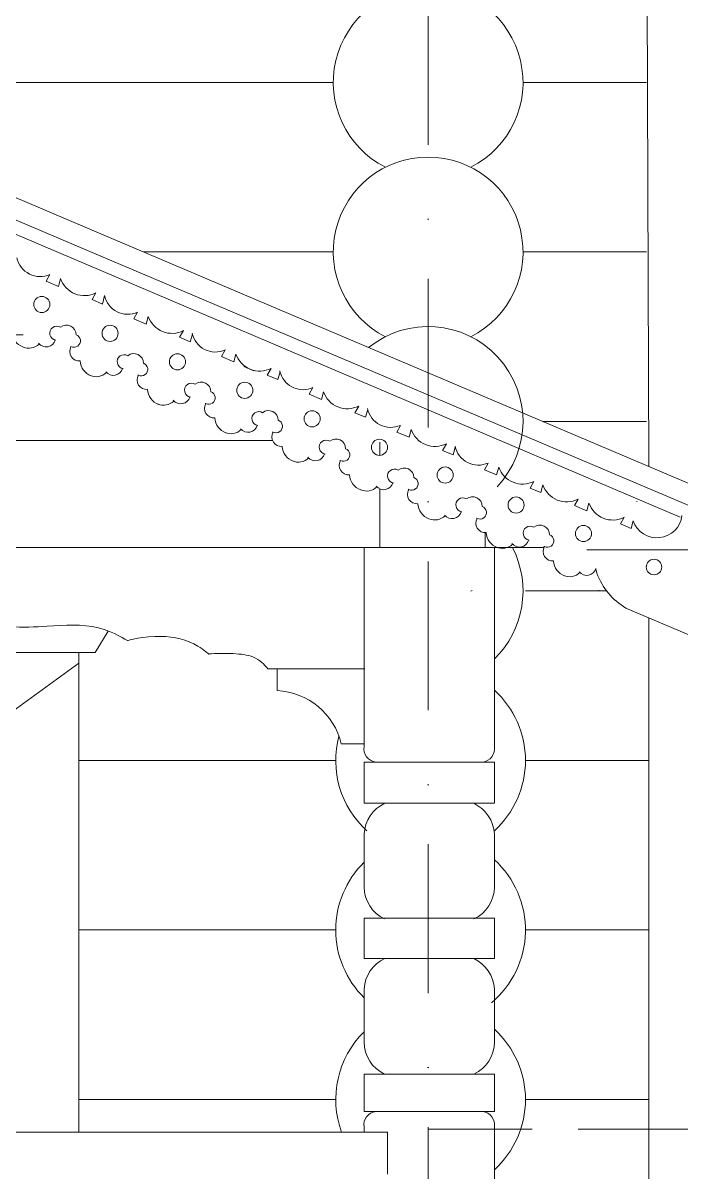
# Model space of a CAD drawing. Header units: millimetres. Extents: x 2399 to 111977, y 1313 to 59551.
# Drawn here: x 20084 to 21645, y 32807 to 35531 of the extents above; entities that cross this region are included whole.
import ezdxf

# ---------------------------------------------------------------- set-up
doc = ezdxf.new("R2010")
doc.units = ezdxf.units.MM
doc.linetypes.add('Невидимая', pattern=[391.222223, 282.222223, -109])
doc.linetypes.add('Штрихпунктирная', pattern=[670.277762, 352.777767, -176.388884, 0, -141.111112])
doc.layers.add('hatch1', color=7, linetype='Continuous', lineweight=20, true_color=0x6a6a6a)
doc.layers.add('main line', color=7, linetype='Continuous', lineweight=13)

msp = doc.modelspace()

# ---------------------------------------------------------------- linework, layer by layer
at = {"layer": 'hatch1', "color": 251, "linetype": 'Continuous', "lineweight": 20, "true_color": 0x6a6a6a}
for p, q in [((20255.9715, 34038.5173), (20286.6137, 34089.2083)), ((20255.9715, 34038.5173), (19355.439, 34038.5173)), ((20216.5589, 34037.0692), (20216.5589, 32901.1482)), ((20016.5589, 33868.1024), (20216.5589, 34012.7952)), ((20216.5589, 33782.3624), (20826.1541, 33782.3624)), ((20216.5589, 33380.5109), (20826.1541, 33380.5109)), ((20216.5589, 32978.6595), (20826.1541, 32978.6595))]:
    msp.add_line(p, q, dxfattribs=at)
for centre, start, end in [((21051.1541, 33782.3867), 165.0750851, 227.8282102), ((21051.1541, 33380.5312), 134.5079231, 225.4920769), ((21051.1541, 32978.6756), 134.5079231, 200.1553431)]:
    msp.add_arc(centre, 225, start, end, dxfattribs=at)
at = {"layer": 'main line', "color": 7, "linetype": 'Continuous', "lineweight": 13}
for p, q in [((15722.4651, 36958.9564), (20268.7343, 35030.8496)), ((15691.5619, 36919.3338), (20268.7343, 34978.1207)), ((20268.7343, 34943.9273), (15669.3352, 36900.0267)), ((21568.8934, 34479.4424), (21563.0665, 36193.4714)), ((19422.4422, 35389.7684), (20820.3271, 35389.7684)), ((21270.3271, 35389.7684), (21563.0665, 35389.7684)), ((20268.7343, 34943.9273), (19295.6748, 35357.7642)), ((20268.7343, 35030.8496), (21854.4178, 34358.3494)), ((20268.7343, 34978.1207), (22160.0627, 34175.9942)), ((20820.3271, 34987.9169), (20369.965, 34987.9169)), ((21270.3271, 34987.9169), (21563.0665, 34987.9169)), ((20139.4302, 34918.5162), (20148.3773, 34934.2739)), ((20173.7047, 34924.6184), (20168.6129, 34906.3958)), ((21643.1526, 34359.3947), (20268.7343, 34943.9273)), ((21643.1526, 34359.3947), (20268.7343, 34943.9273)), ((20168.6129, 34906.3958), (20139.4302, 34918.5162)), ((20248.215, 34874.9421), (20257.1621, 34890.6998)), ((20273.3549, 34864.2915), (20248.215, 34874.9421)), ((20277.8589, 34885.0114), (20273.3549, 34864.2915)), ((20347.2676, 34829.164), (20356.2147, 34844.9216)), ((20376.4503, 34817.0436), (20347.2676, 34829.164)), ((20381.5421, 34835.2661), (20376.4503, 34817.0436)), ((18114.8407, 34791.1796), (20084.8448, 34791.1796)), ((20456.0524, 34785.5899), (20464.9995, 34801.3475)), ((20486.2841, 34793.1618), (20481.1922, 34774.9393)), ((20481.1922, 34774.9393), (20456.0524, 34785.5899)), ((20555.105, 34739.8117), (20564.0521, 34755.5694)), ((20584.2876, 34727.6913), (20555.105, 34739.8117)), ((20589.3795, 34745.9139), (20584.2876, 34727.6913)), ((20608.5366, 34716.3012), (20631.6667, 34706.4203)), ((20663.8897, 34696.2376), (20672.8368, 34711.9953)), ((20689.0296, 34685.587), (20663.8897, 34696.2376)), ((20694.1214, 34703.8096), (20689.0296, 34685.587)), ((20762.9424, 34650.4595), (20771.8895, 34666.2171)), ((20792.125, 34638.3391), (20762.9424, 34650.4595)), ((20797.2169, 34656.5616), (20792.125, 34638.3391)), ((20871.7271, 34606.8854), (20880.6742, 34622.643)), ((20896.867, 34596.2348), (20871.7271, 34606.8854)), ((20901.9588, 34614.4573), (20896.867, 34596.2348)), ((20970.7797, 34561.1072), (20979.7269, 34576.8648)), ((21317.4877, 34586.0654), (21563.0665, 34586.0654)), ((18168.4708, 34541.1796), (20676.2279, 34541.1796)), ((20999.9624, 34548.9868), (20970.7797, 34561.1072)), ((21005.0542, 34567.2094), (20999.9624, 34548.9868)), ((20930.6968, 34536.9612), (20930.6968, 34505.7813)), ((21079.5645, 34517.5331), (21088.5116, 34533.2908)), ((21104.7044, 34506.8825), (21079.5645, 34517.5331)), ((21109.7962, 34525.1051), (21104.7044, 34506.8825)), ((21178.6171, 34471.755), (21187.5642, 34487.5126)), ((21207.7998, 34459.6346), (21178.6171, 34471.755)), ((21212.8916, 34477.8571), (21207.7998, 34459.6346)), ((21287.4019, 34428.1809), (21296.349, 34443.9385)), ((21317.6336, 34435.7528), (21312.5418, 34417.5303)), ((20930.6968, 34426.2938), (20930.6968, 34286.9612)), ((21312.5418, 34417.5303), (21287.4019, 34428.1809)), ((21392.5014, 34386.629), (21400.8863, 34401.7311)), ((21421.684, 34374.5086), (21392.5014, 34386.629)), ((21426.7759, 34392.7311), (21421.684, 34374.5086)), ((21501.2861, 34343.0549), (21510.2332, 34358.8125)), ((21531.5178, 34350.6268), (21526.426, 34332.4043)), ((21526.426, 34332.4043), (21501.2861, 34343.0549)), ((21180.6968, 34322.3798), (21180.6968, 34286.9612)), ((17324.9866, 34286.9612), (21319.9518, 34286.9612)), ((20893.3785, 33813.1955), (20893.3785, 34286.9612)), ((21202.491, 33813.1955), (21202.491, 34287.1107)), ((21445.2868, 34226.6493), (21443.0769, 34236.7491)), ((21276.1541, 34184.2139), (21468.7087, 34184.2139)), ((21514.5225, 34143.7949), (22048.8066, 33915.5554)), ((21568.8934, 31170.1973), (21568.8934, 34120.5683)), ((20687.5951, 33999.7568), (20687.5951, 33948.2269)), ((20839.4533, 33821.7053), (20892.9486, 33821.7053)), ((21202.5398, 33778.7278), (20893.4273, 33778.7278)), ((20893.4273, 33680.8128), (20893.4273, 33778.7278)), ((21202.5398, 33680.8128), (21202.5398, 33778.7278)), ((21276.1541, 33782.3624), (21568.8934, 33782.3624)), ((21202.5398, 33680.8128), (20893.4273, 33680.8128)), ((20893.4273, 33482.4713), (20893.4273, 33608.2661)), ((20893.4273, 33482.4713), (20893.4273, 33608.2661)), ((21202.5398, 33482.4713), (21202.5398, 33608.2661)), ((21202.5398, 33408.5828), (20893.4273, 33408.5828)), ((20893.4273, 33312.9005), (20893.4273, 33408.5828)), ((21202.5398, 33312.9005), (21202.5398, 33408.5828)), ((21276.1541, 33380.5109), (21568.8934, 33380.5109)), ((21202.5398, 33312.9005), (20893.4273, 33312.9005)), ((20893.4273, 33114.559), (20893.4273, 33240.3539)), ((20893.4273, 33220.0716), (20893.4273, 33240.3539)), ((21202.5398, 33114.559), (21202.5398, 33240.3539)), ((20893.4273, 33114.559), (20893.4273, 33139.1352)), ((20893.4273, 32950.315), (20893.4273, 33038.9884)), ((21202.5398, 33038.9884), (20893.4273, 33038.9884)), ((21202.5398, 32950.315), (21202.5398, 33038.9884)), ((21276.1541, 32978.6595), (21568.8934, 32978.6595)), ((21202.5398, 32950.315), (20893.4273, 32950.315)), ((20893.3785, 32901.1482), (20893.3785, 32916.7841)), ((21202.491, 31942.075), (21202.491, 32923.362)), ((18907.3003, 32901.1482), (20949.1305, 32901.1482)), ((20949.1305, 32801.2773), (20949.1305, 32900.9769))]:
    msp.add_line(p, q, dxfattribs=at)
at = {"layer": 'main line', "color": 7, "linetype": 'Штрихпунктирная', "lineweight": 13}
msp.add_line((21045.2827, 36935.64), (21045.2827, 29503.8182), dxfattribs=at)
at = {"layer": 'main line', "color": 7, "linetype": 'Невидимая', "lineweight": 13}
for p, q in [((24791.7619, 34281.9201), (21421.684, 34281.9201)), ((24813.1068, 32908.7187), (21045.2827, 32908.7187))]:
    msp.add_line(p, q, dxfattribs=at)
at = {"layer": 'main line', "color": 7, "linetype": 'Continuous', "lineweight": 13, "flags": 128}
for points in [[(20162.145, 34778.8213, -1.219803903), (20173.5542, 34809.4804, -0.63216014), (20210.5066, 34791.6881, -1.067465283), (20198.3418, 34763.5179, 0.60309642), (20220.2323, 34729.5456)], [(20162.145, 34778.8213, -1.219803903), (20173.5542, 34809.4804, -0.63216014), (20210.5066, 34791.6881, -1.067465283), (20198.3418, 34763.5179, 0.60309642), (20220.2323, 34729.5456)], [(20162.145, 34778.8213, -1.219803903), (20173.5542, 34809.4804, -0.63216014), (20210.5066, 34791.6881, -1.067465283), (20198.3418, 34763.5179, 0.60309642), (20220.2323, 34729.5456)], [(20162.145, 34778.8213, -1.219803903), (20173.5542, 34809.4804, -0.63216014), (20210.5066, 34791.6881, -1.067465283), (20198.3418, 34763.5179, 0.60309642), (20220.2323, 34729.5456)], [(20162.145, 34778.8213, -1.219803903), (20173.5542, 34809.4804, -0.63216014), (20210.5066, 34791.6881, -1.067465283), (20198.3418, 34763.5179, 0.60309642), (20220.2323, 34729.5456)], [(20162.145, 34778.8213, -1.219803903), (20173.5542, 34809.4804, -0.63216014), (20210.5066, 34791.6881, -1.067465283), (20198.3418, 34763.5179, 0.60309642), (20220.2323, 34729.5456)], [(20084.4808, 34762.6807, -0.304535594), (20058.2478, 34798.03)], [(20084.4808, 34762.6807, -0.304535594), (20058.2478, 34798.03)], [(20084.4808, 34762.6807, -0.304535594), (20058.2478, 34798.03)], [(20084.4808, 34762.6807, -0.304535594), (20058.2478, 34798.03)], [(20084.4808, 34762.6807, -0.304535594), (20058.2478, 34798.03)], [(20084.4808, 34762.6807, -0.304535594), (20058.2478, 34798.03)], [(20122.9845, 34769.5911, -0.304535594), (20084.4808, 34762.6807)], [(20122.9845, 34769.5911, -0.304535594), (20084.4808, 34762.6807)], [(20122.9845, 34769.5911, -0.304535594), (20084.4808, 34762.6807)], [(20122.9845, 34769.5911, -0.304535594), (20084.4808, 34762.6807)], [(20122.9845, 34769.5911, -0.304535594), (20084.4808, 34762.6807)], [(20122.9845, 34769.5911, -0.304535594), (20084.4808, 34762.6807)], [(20161.0419, 34779.2877, -0.60309642), (20121.4205, 34771.3216)], [(20161.0419, 34779.2877, -0.60309642), (20121.4205, 34771.3216)], [(20161.0419, 34779.2877, -0.60309642), (20121.4205, 34771.3216)], [(20161.0419, 34779.2877, -0.60309642), (20121.4205, 34771.3216)], [(20161.0419, 34779.2877, -0.60309642), (20121.4205, 34771.3216)], [(20161.0419, 34779.2877, -0.60309642), (20121.4205, 34771.3216)], [(20321.8686, 34711.2927, -1.219803903), (20333.2777, 34741.9519, -0.63216014), (20370.2301, 34724.1595, -1.067465283), (20358.0653, 34695.9893, 0.60309642), (20379.9558, 34662.017)], [(20321.8686, 34711.2927, -1.219803903), (20333.2777, 34741.9519, -0.63216014), (20370.2301, 34724.1595, -1.067465283), (20358.0653, 34695.9893, 0.60309642), (20379.9558, 34662.017)], [(20321.8686, 34711.2927, -1.219803903), (20333.2777, 34741.9519, -0.63216014), (20370.2301, 34724.1595, -1.067465283), (20358.0653, 34695.9893, 0.60309642), (20379.9558, 34662.017)], [(20321.8686, 34711.2927, -1.219803903), (20333.2777, 34741.9519, -0.63216014), (20370.2301, 34724.1595, -1.067465283), (20358.0653, 34695.9893, 0.60309642), (20379.9558, 34662.017)], [(20321.8686, 34711.2927, -1.219803903), (20333.2777, 34741.9519, -0.63216014), (20370.2301, 34724.1595, -1.067465283), (20358.0653, 34695.9893, 0.60309642), (20379.9558, 34662.017)], [(20321.8686, 34711.2927, -1.219803903), (20333.2777, 34741.9519, -0.63216014), (20370.2301, 34724.1595, -1.067465283), (20358.0653, 34695.9893, 0.60309642), (20379.9558, 34662.017)], [(20246.4653, 34694.1963, -0.304535594), (20220.2323, 34729.5456)], [(20246.4653, 34694.1963, -0.304535594), (20220.2323, 34729.5456)], [(20246.4653, 34694.1963, -0.304535594), (20220.2323, 34729.5456)], [(20246.4653, 34694.1963, -0.304535594), (20220.2323, 34729.5456)], [(20246.4653, 34694.1963, -0.304535594), (20220.2323, 34729.5456)], [(20246.4653, 34694.1963, -0.304535594), (20220.2323, 34729.5456)], [(20320.7654, 34711.7591, -0.60309642), (20281.144, 34703.7931)], [(20320.7654, 34711.7591, -0.60309642), (20281.144, 34703.7931)], [(20320.7654, 34711.7591, -0.60309642), (20281.144, 34703.7931)], [(20320.7654, 34711.7591, -0.60309642), (20281.144, 34703.7931)], [(20320.7654, 34711.7591, -0.60309642), (20281.144, 34703.7931)], [(20320.7654, 34711.7591, -0.60309642), (20281.144, 34703.7931)], [(20282.708, 34702.0625, -0.304535594), (20244.2043, 34695.1522)], [(20282.708, 34702.0625, -0.304535594), (20244.2043, 34695.1522)], [(20282.708, 34702.0625, -0.304535594), (20244.2043, 34695.1522)], [(20282.708, 34702.0625, -0.304535594), (20244.2043, 34695.1522)], [(20282.708, 34702.0625, -0.304535594), (20244.2043, 34695.1522)], [(20282.708, 34702.0625, -0.304535594), (20244.2043, 34695.1522)], [(20356.9621, 34696.4557, 0.017938026), (20357.9461, 34695.775)], [(20356.9621, 34696.4557, 0.017938026), (20357.9461, 34695.775)], [(20356.9621, 34696.4557, 0.017938026), (20357.9461, 34695.775)], [(20356.9621, 34696.4557, 0.017938026), (20357.9461, 34695.775)], [(20356.9621, 34696.4557, 0.017938026), (20357.9461, 34695.775)], [(20356.9621, 34696.4557, 0.017938026), (20357.9461, 34695.775)], [(20481.5921, 34643.7642, -1.219803903), (20493.0013, 34674.4233, -0.63216014), (20529.9536, 34656.631, -1.067465283), (20517.7888, 34628.4608, 0.60309642), (20539.6793, 34594.4885)], [(20481.5921, 34643.7642, -1.219803903), (20493.0013, 34674.4233, -0.63216014), (20529.9536, 34656.631, -1.067465283), (20517.7888, 34628.4608, 0.60309642), (20539.6793, 34594.4885)], [(20481.5921, 34643.7642, -1.219803903), (20493.0013, 34674.4233, -0.63216014), (20529.9536, 34656.631, -1.067465283), (20517.7888, 34628.4608, 0.60309642), (20539.6793, 34594.4885)], [(20481.5921, 34643.7642, -1.219803903), (20493.0013, 34674.4233, -0.63216014), (20529.9536, 34656.631, -1.067465283), (20517.7888, 34628.4608, 0.60309642), (20539.6793, 34594.4885)], [(20481.5921, 34643.7642, -1.219803903), (20493.0013, 34674.4233, -0.63216014), (20529.9536, 34656.631, -1.067465283), (20517.7888, 34628.4608, 0.60309642), (20539.6793, 34594.4885)], [(20481.5921, 34643.7642, -1.219803903), (20493.0013, 34674.4233, -0.63216014), (20529.9536, 34656.631, -1.067465283), (20517.7888, 34628.4608, 0.60309642), (20539.6793, 34594.4885)], [(20406.1888, 34626.6677, -0.304535594), (20379.9558, 34662.017)], [(20406.1888, 34626.6677, -0.304535594), (20379.9558, 34662.017)], [(20406.1888, 34626.6677, -0.304535594), (20379.9558, 34662.017)], [(20406.1888, 34626.6677, -0.304535594), (20379.9558, 34662.017)], [(20406.1888, 34626.6677, -0.304535594), (20379.9558, 34662.017)], [(20406.1888, 34626.6677, -0.304535594), (20379.9558, 34662.017)], [(20442.4315, 34634.534, -0.304535594), (20403.9279, 34627.6236)], [(20442.4315, 34634.534, -0.304535594), (20403.9279, 34627.6236)], [(20442.4315, 34634.534, -0.304535594), (20403.9279, 34627.6236)], [(20442.4315, 34634.534, -0.304535594), (20403.9279, 34627.6236)], [(20442.4315, 34634.534, -0.304535594), (20403.9279, 34627.6236)], [(20442.4315, 34634.534, -0.304535594), (20403.9279, 34627.6236)], [(20480.4889, 34644.2306, -0.60309642), (20440.8675, 34636.2645)], [(20480.4889, 34644.2306, -0.60309642), (20440.8675, 34636.2645)], [(20480.4889, 34644.2306, -0.60309642), (20440.8675, 34636.2645)], [(20480.4889, 34644.2306, -0.60309642), (20440.8675, 34636.2645)], [(20480.4889, 34644.2306, -0.60309642), (20440.8675, 34636.2645)], [(20480.4889, 34644.2306, -0.60309642), (20440.8675, 34636.2645)], [(20516.6857, 34628.9272, 0.017938026), (20517.6696, 34628.2464)], [(20516.6857, 34628.9272, 0.017938026), (20517.6696, 34628.2464)], [(20516.6857, 34628.9272, 0.017938026), (20517.6696, 34628.2464)], [(20516.6857, 34628.9272, 0.017938026), (20517.6696, 34628.2464)], [(20516.6857, 34628.9272, 0.017938026), (20517.6696, 34628.2464)], [(20516.6857, 34628.9272, 0.017938026), (20517.6696, 34628.2464)], [(20641.3156, 34576.2356, -1.219803903), (20652.7248, 34606.8948, -0.63216014), (20689.6771, 34589.1024, -1.067465283), (20677.5123, 34560.9322, 0.60309642), (20699.4029, 34526.9599)], [(20641.3156, 34576.2356, -1.219803903), (20652.7248, 34606.8948, -0.63216014), (20689.6771, 34589.1024, -1.067465283), (20677.5123, 34560.9322, 0.60309642), (20699.4029, 34526.9599)], [(20641.3156, 34576.2356, -1.219803903), (20652.7248, 34606.8948, -0.63216014), (20689.6771, 34589.1024, -1.067465283), (20677.5123, 34560.9322, 0.60309642), (20699.4029, 34526.9599)], [(20641.3156, 34576.2356, -1.219803903), (20652.7248, 34606.8948, -0.63216014), (20689.6771, 34589.1024, -1.067465283), (20677.5123, 34560.9322, 0.60309642), (20699.4029, 34526.9599)], [(20641.3156, 34576.2356, -1.219803903), (20652.7248, 34606.8948, -0.63216014), (20689.6771, 34589.1024, -1.067465283), (20677.5123, 34560.9322, 0.60309642), (20699.4029, 34526.9599)], [(20641.3156, 34576.2356, -1.219803903), (20652.7248, 34606.8948, -0.63216014), (20689.6771, 34589.1024, -1.067465283), (20677.5123, 34560.9322, 0.60309642), (20699.4029, 34526.9599)], [(20565.9123, 34559.1392, -0.304535594), (20539.6793, 34594.4885)], [(20565.9123, 34559.1392, -0.304535594), (20539.6793, 34594.4885)], [(20565.9123, 34559.1392, -0.304535594), (20539.6793, 34594.4885)], [(20565.9123, 34559.1392, -0.304535594), (20539.6793, 34594.4885)], [(20565.9123, 34559.1392, -0.304535594), (20539.6793, 34594.4885)], [(20565.9123, 34559.1392, -0.304535594), (20539.6793, 34594.4885)], [(20640.2125, 34576.702, -0.60309642), (20600.5911, 34568.736)], [(20640.2125, 34576.702, -0.60309642), (20600.5911, 34568.736)], [(20640.2125, 34576.702, -0.60309642), (20600.5911, 34568.736)], [(20640.2125, 34576.702, -0.60309642), (20600.5911, 34568.736)], [(20640.2125, 34576.702, -0.60309642), (20600.5911, 34568.736)], [(20640.2125, 34576.702, -0.60309642), (20600.5911, 34568.736)], [(20602.155, 34567.0054, -0.304535594), (20563.6514, 34560.0951)], [(20602.155, 34567.0054, -0.304535594), (20563.6514, 34560.0951)], [(20602.155, 34567.0054, -0.304535594), (20563.6514, 34560.0951)], [(20602.155, 34567.0054, -0.304535594), (20563.6514, 34560.0951)], [(20602.155, 34567.0054, -0.304535594), (20563.6514, 34560.0951)], [(20602.155, 34567.0054, -0.304535594), (20563.6514, 34560.0951)], [(20676.4092, 34561.3986, 0.017938026), (20677.3931, 34560.7179)], [(20676.4092, 34561.3986, 0.017938026), (20677.3931, 34560.7179)], [(20676.4092, 34561.3986, 0.017938026), (20677.3931, 34560.7179)], [(20676.4092, 34561.3986, 0.017938026), (20677.3931, 34560.7179)], [(20676.4092, 34561.3986, 0.017938026), (20677.3931, 34560.7179)], [(20676.4092, 34561.3986, 0.017938026), (20677.3931, 34560.7179)], [(20801.0391, 34508.7071, -1.219803903), (20812.4483, 34539.3662, -0.63216014), (20849.4007, 34521.5738, -1.067465283), (20837.2359, 34493.4037, 0.60309642), (20859.1264, 34459.4313)], [(20801.0391, 34508.7071, -1.219803903), (20812.4483, 34539.3662, -0.63216014), (20849.4007, 34521.5738, -1.067465283), (20837.2359, 34493.4037, 0.60309642), (20859.1264, 34459.4313)], [(20801.0391, 34508.7071, -1.219803903), (20812.4483, 34539.3662, -0.63216014), (20849.4007, 34521.5738, -1.067465283), (20837.2359, 34493.4037, 0.60309642), (20859.1264, 34459.4313)], [(20801.0391, 34508.7071, -1.219803903), (20812.4483, 34539.3662, -0.63216014), (20849.4007, 34521.5738, -1.067465283), (20837.2359, 34493.4037, 0.60309642), (20859.1264, 34459.4313)], [(20801.0391, 34508.7071, -1.219803903), (20812.4483, 34539.3662, -0.63216014), (20849.4007, 34521.5738, -1.067465283), (20837.2359, 34493.4037, 0.60309642), (20859.1264, 34459.4313)], [(20801.0391, 34508.7071, -1.219803903), (20812.4483, 34539.3662, -0.63216014), (20849.4007, 34521.5738, -1.067465283), (20837.2359, 34493.4037, 0.60309642), (20859.1264, 34459.4313)], [(20725.6359, 34491.6106, -0.304535594), (20699.4029, 34526.9599)], [(20725.6359, 34491.6106, -0.304535594), (20699.4029, 34526.9599)], [(20725.6359, 34491.6106, -0.304535594), (20699.4029, 34526.9599)], [(20725.6359, 34491.6106, -0.304535594), (20699.4029, 34526.9599)], [(20725.6359, 34491.6106, -0.304535594), (20699.4029, 34526.9599)], [(20725.6359, 34491.6106, -0.304535594), (20699.4029, 34526.9599)], [(20761.8786, 34499.4769, -0.304535594), (20723.3749, 34492.5665)], [(20761.8786, 34499.4769, -0.304535594), (20723.3749, 34492.5665)], [(20761.8786, 34499.4769, -0.304535594), (20723.3749, 34492.5665)], [(20761.8786, 34499.4769, -0.304535594), (20723.3749, 34492.5665)], [(20761.8786, 34499.4769, -0.304535594), (20723.3749, 34492.5665)], [(20761.8786, 34499.4769, -0.304535594), (20723.3749, 34492.5665)], [(20799.936, 34509.1735, -0.60309642), (20760.3146, 34501.2074)], [(20799.936, 34509.1735, -0.60309642), (20760.3146, 34501.2074)], [(20799.936, 34509.1735, -0.60309642), (20760.3146, 34501.2074)], [(20799.936, 34509.1735, -0.60309642), (20760.3146, 34501.2074)], [(20799.936, 34509.1735, -0.60309642), (20760.3146, 34501.2074)], [(20799.936, 34509.1735, -0.60309642), (20760.3146, 34501.2074)], [(20836.1327, 34493.8701, 0.017938026), (20837.1166, 34493.1893)], [(20836.1327, 34493.8701, 0.017938026), (20837.1166, 34493.1893)], [(20836.1327, 34493.8701, 0.017938026), (20837.1166, 34493.1893)], [(20836.1327, 34493.8701, 0.017938026), (20837.1166, 34493.1893)], [(20836.1327, 34493.8701, 0.017938026), (20837.1166, 34493.1893)], [(20836.1327, 34493.8701, 0.017938026), (20837.1166, 34493.1893)], [(20885.3594, 34424.0821, -0.304535594), (20859.1264, 34459.4313)], [(20885.3594, 34424.0821, -0.304535594), (20859.1264, 34459.4313)], [(20885.3594, 34424.0821, -0.304535594), (20859.1264, 34459.4313)], [(20885.3594, 34424.0821, -0.304535594), (20859.1264, 34459.4313)], [(20885.3594, 34424.0821, -0.304535594), (20859.1264, 34459.4313)], [(20885.3594, 34424.0821, -0.304535594), (20859.1264, 34459.4313)], [(20963.0236, 34440.2226, -1.219803903), (20974.4328, 34470.8817, -0.63216014), (21011.3851, 34453.0894, -1.067465283), (20999.2204, 34424.9192, 0.60309642), (21021.1109, 34390.9469)], [(20963.0236, 34440.2226, -1.219803903), (20974.4328, 34470.8817, -0.63216014), (21011.3851, 34453.0894, -1.067465283), (20999.2204, 34424.9192, 0.60309642), (21021.1109, 34390.9469)], [(20963.0236, 34440.2226, -1.219803903), (20974.4328, 34470.8817, -0.63216014), (21011.3851, 34453.0894, -1.067465283), (20999.2204, 34424.9192, 0.60309642), (21021.1109, 34390.9469)], [(20963.0236, 34440.2226, -1.219803903), (20974.4328, 34470.8817, -0.63216014), (21011.3851, 34453.0894, -1.067465283), (20999.2204, 34424.9192, 0.60309642), (21021.1109, 34390.9469)], [(20963.0236, 34440.2226, -1.219803903), (20974.4328, 34470.8817, -0.63216014), (21011.3851, 34453.0894, -1.067465283), (20999.2204, 34424.9192, 0.60309642), (21021.1109, 34390.9469)], [(20963.0236, 34440.2226, -1.219803903), (20974.4328, 34470.8817, -0.63216014), (21011.3851, 34453.0894, -1.067465283), (20999.2204, 34424.9192, 0.60309642), (21021.1109, 34390.9469)], [(20961.9205, 34440.689, -0.60309642), (20922.2991, 34432.7229)], [(20961.9205, 34440.689, -0.60309642), (20922.2991, 34432.7229)], [(20961.9205, 34440.689, -0.60309642), (20922.2991, 34432.7229)], [(20961.9205, 34440.689, -0.60309642), (20922.2991, 34432.7229)], [(20961.9205, 34440.689, -0.60309642), (20922.2991, 34432.7229)], [(20961.9205, 34440.689, -0.60309642), (20922.2991, 34432.7229)], [(20923.8631, 34430.9924, -0.304535594), (20885.3594, 34424.0821)], [(20923.8631, 34430.9924, -0.304535594), (20885.3594, 34424.0821)], [(20923.8631, 34430.9924, -0.304535594), (20885.3594, 34424.0821)], [(20923.8631, 34430.9924, -0.304535594), (20885.3594, 34424.0821)], [(20923.8631, 34430.9924, -0.304535594), (20885.3594, 34424.0821)], [(20923.8631, 34430.9924, -0.304535594), (20885.3594, 34424.0821)], [(20998.1172, 34425.3856, 0.017938026), (20999.1011, 34424.7048)], [(20998.1172, 34425.3856, 0.017938026), (20999.1011, 34424.7048)], [(20998.1172, 34425.3856, 0.017938026), (20999.1011, 34424.7048)], [(20998.1172, 34425.3856, 0.017938026), (20999.1011, 34424.7048)], [(20998.1172, 34425.3856, 0.017938026), (20999.1011, 34424.7048)], [(20998.1172, 34425.3856, 0.017938026), (20999.1011, 34424.7048)], [(21125.0081, 34371.7381, -1.219803903), (21136.4173, 34402.3973, -0.63216014), (21173.3696, 34384.6049, -1.067465283), (21161.2048, 34356.4347, 0.60309642), (21183.0954, 34322.4624)], [(21125.0081, 34371.7381, -1.219803903), (21136.4173, 34402.3973, -0.63216014), (21173.3696, 34384.6049, -1.067465283), (21161.2048, 34356.4347, 0.60309642), (21183.0954, 34322.4624)], [(21125.0081, 34371.7381, -1.219803903), (21136.4173, 34402.3973, -0.63216014), (21173.3696, 34384.6049, -1.067465283), (21161.2048, 34356.4347, 0.60309642), (21183.0954, 34322.4624)], [(21125.0081, 34371.7381, -1.219803903), (21136.4173, 34402.3973, -0.63216014), (21173.3696, 34384.6049, -1.067465283), (21161.2048, 34356.4347, 0.60309642), (21183.0954, 34322.4624)], [(21125.0081, 34371.7381, -1.219803903), (21136.4173, 34402.3973, -0.63216014), (21173.3696, 34384.6049, -1.067465283), (21161.2048, 34356.4347, 0.60309642), (21183.0954, 34322.4624)], [(21125.0081, 34371.7381, -1.219803903), (21136.4173, 34402.3973, -0.63216014), (21173.3696, 34384.6049, -1.067465283), (21161.2048, 34356.4347, 0.60309642), (21183.0954, 34322.4624)], [(21047.3439, 34355.5976, -0.304535594), (21021.1109, 34390.9469)], [(21047.3439, 34355.5976, -0.304535594), (21021.1109, 34390.9469)], [(21047.3439, 34355.5976, -0.304535594), (21021.1109, 34390.9469)], [(21047.3439, 34355.5976, -0.304535594), (21021.1109, 34390.9469)], [(21047.3439, 34355.5976, -0.304535594), (21021.1109, 34390.9469)], [(21047.3439, 34355.5976, -0.304535594), (21021.1109, 34390.9469)], [(21539.9075, 34395.7563, 0.017938026), (21540.9032, 34396.4199)], [(21539.9075, 34395.7563, 0.017938026), (21540.9032, 34396.4199)], [(21539.9075, 34395.7563, 0.017938026), (21540.9032, 34396.4199)], [(21539.9075, 34395.7563, 0.017938026), (21540.9032, 34396.4199)], [(21539.9075, 34395.7563, 0.017938026), (21540.9032, 34396.4199)], [(21539.9075, 34395.7563, 0.017938026), (21540.9032, 34396.4199)], [(21085.8475, 34362.508, -0.304535594), (21047.3439, 34355.5976)], [(21085.8475, 34362.508, -0.304535594), (21047.3439, 34355.5976)], [(21085.8475, 34362.508, -0.304535594), (21047.3439, 34355.5976)], [(21085.8475, 34362.508, -0.304535594), (21047.3439, 34355.5976)], [(21085.8475, 34362.508, -0.304535594), (21047.3439, 34355.5976)], [(21085.8475, 34362.508, -0.304535594), (21047.3439, 34355.5976)], [(21123.9049, 34372.2045, -0.60309642), (21084.2836, 34364.2385)], [(21123.9049, 34372.2045, -0.60309642), (21084.2836, 34364.2385)], [(21123.9049, 34372.2045, -0.60309642), (21084.2836, 34364.2385)], [(21123.9049, 34372.2045, -0.60309642), (21084.2836, 34364.2385)], [(21123.9049, 34372.2045, -0.60309642), (21084.2836, 34364.2385)], [(21123.9049, 34372.2045, -0.60309642), (21084.2836, 34364.2385)], [(21160.1017, 34356.9011, 0.017938026), (21161.0856, 34356.2204)], [(21160.1017, 34356.9011, 0.017938026), (21161.0856, 34356.2204)], [(21160.1017, 34356.9011, 0.017938026), (21161.0856, 34356.2204)], [(21160.1017, 34356.9011, 0.017938026), (21161.0856, 34356.2204)], [(21160.1017, 34356.9011, 0.017938026), (21161.0856, 34356.2204)], [(21160.1017, 34356.9011, 0.017938026), (21161.0856, 34356.2204)], [(21284.7316, 34304.676, -1.219803903), (21296.1408, 34335.3351, -0.63216014), (21333.0931, 34317.5428, -1.067465283), (21320.9284, 34289.3726, 0.60309642), (21342.8189, 34255.4003)], [(21284.7316, 34304.676, -1.219803903), (21296.1408, 34335.3351, -0.63216014), (21333.0931, 34317.5428, -1.067465283), (21320.9284, 34289.3726, 0.60309642), (21342.8189, 34255.4003)], [(21284.7316, 34304.676, -1.219803903), (21296.1408, 34335.3351, -0.63216014), (21333.0931, 34317.5428, -1.067465283), (21320.9284, 34289.3726, 0.60309642), (21342.8189, 34255.4003)], [(21284.7316, 34304.676, -1.219803903), (21296.1408, 34335.3351, -0.63216014), (21333.0931, 34317.5428, -1.067465283), (21320.9284, 34289.3726, 0.60309642), (21342.8189, 34255.4003)], [(21284.7316, 34304.676, -1.219803903), (21296.1408, 34335.3351, -0.63216014), (21333.0931, 34317.5428, -1.067465283), (21320.9284, 34289.3726, 0.60309642), (21342.8189, 34255.4003)], [(21284.7316, 34304.676, -1.219803903), (21296.1408, 34335.3351, -0.63216014), (21333.0931, 34317.5428, -1.067465283), (21320.9284, 34289.3726, 0.60309642), (21342.8189, 34255.4003)], [(21209.3284, 34287.1131, -0.304535594), (21183.0954, 34322.4624)], [(21209.3284, 34287.1131, -0.304535594), (21183.0954, 34322.4624)], [(21209.3284, 34287.1131, -0.304535594), (21183.0954, 34322.4624)], [(21209.3284, 34287.1131, -0.304535594), (21183.0954, 34322.4624)], [(21209.3284, 34287.1131, -0.304535594), (21183.0954, 34322.4624)], [(21209.3284, 34287.1131, -0.304535594), (21183.0954, 34322.4624)], [(21283.6285, 34304.676, -0.60309642), (21244.0071, 34296.7099)], [(21283.6285, 34304.676, -0.60309642), (21244.0071, 34296.7099)], [(21283.6285, 34304.676, -0.60309642), (21244.0071, 34296.7099)], [(21283.6285, 34304.676, -0.60309642), (21244.0071, 34296.7099)], [(21283.6285, 34304.676, -0.60309642), (21244.0071, 34296.7099)], [(21283.6285, 34304.676, -0.60309642), (21244.0071, 34296.7099)], [(21245.5711, 34294.9794, -0.304535594), (21207.0674, 34288.069)], [(21245.5711, 34294.9794, -0.304535594), (21207.0674, 34288.069)], [(21245.5711, 34294.9794, -0.304535594), (21207.0674, 34288.069)], [(21245.5711, 34294.9794, -0.304535594), (21207.0674, 34288.069)], [(21245.5711, 34294.9794, -0.304535594), (21207.0674, 34288.069)], [(21245.5711, 34294.9794, -0.304535594), (21207.0674, 34288.069)], [(21319.8252, 34289.3726, 0.017938026), (21320.8091, 34288.6918)], [(21319.8252, 34289.3726, 0.017938026), (21320.8091, 34288.6918)], [(21319.8252, 34289.3726, 0.017938026), (21320.8091, 34288.6918)], [(21319.8252, 34289.3726, 0.017938026), (21320.8091, 34288.6918)], [(21319.8252, 34289.3726, 0.017938026), (21320.8091, 34288.6918)], [(21319.8252, 34289.3726, 0.017938026), (21320.8091, 34288.6918)], [(21369.0519, 34220.051, -0.304535594), (21342.8189, 34255.4003)], [(21369.0519, 34220.051, -0.304535594), (21342.8189, 34255.4003)], [(21369.0519, 34220.051, -0.304535594), (21342.8189, 34255.4003)], [(21369.0519, 34220.051, -0.304535594), (21342.8189, 34255.4003)], [(21369.0519, 34220.051, -0.304535594), (21342.8189, 34255.4003)], [(21369.0519, 34220.051, -0.304535594), (21342.8189, 34255.4003)], [(21405.2946, 34227.9172, -0.304535594), (21366.7909, 34221.0069)], [(21405.2946, 34227.9172, -0.304535594), (21366.7909, 34221.0069)], [(21405.2946, 34227.9172, -0.304535594), (21366.7909, 34221.0069)], [(21405.2946, 34227.9172, -0.304535594), (21366.7909, 34221.0069)], [(21405.2946, 34227.9172, -0.304535594), (21366.7909, 34221.0069)], [(21405.2946, 34227.9172, -0.304535594), (21366.7909, 34221.0069)], [(21443.352, 34237.6138, -0.60309642), (21403.7306, 34229.6478)], [(21443.352, 34237.6138, -0.60309642), (21403.7306, 34229.6478)], [(21443.352, 34237.6138, -0.60309642), (21403.7306, 34229.6478)], [(21443.352, 34237.6138, -0.60309642), (21403.7306, 34229.6478)], [(21443.352, 34237.6138, -0.60309642), (21403.7306, 34229.6478)], [(21443.352, 34237.6138, -0.60309642), (21403.7306, 34229.6478)], [(21450.2204, 34185.8082, -0.017938026), (21450.4293, 34184.6301)], [(21450.2204, 34185.8082, -0.017938026), (21450.4293, 34184.6301)], [(21450.2204, 34185.8082, -0.017938026), (21450.4293, 34184.6301)], [(21450.2204, 34185.8082, -0.017938026), (21450.4293, 34184.6301)], [(21450.2204, 34185.8082, -0.017938026), (21450.4293, 34184.6301)], [(21450.2204, 34185.8082, -0.017938026), (21450.4293, 34184.6301)]]:
    msp.add_lwpolyline(points, format="xyb", dxfattribs=at)
at = {"layer": 'main line', "color": 7, "linetype": 'Continuous', "lineweight": 13}
for centre, radius in [((20129.0671, 34863.499), 19.1338), ((20129.0671, 34863.499), 19.1338), ((20129.0671, 34863.499), 19.1338), ((20129.0671, 34863.499), 19.1338), ((20129.0671, 34863.499), 19.1338), ((20129.0671, 34863.499), 19.1338), ((20291.0515, 34795.0146), 19.1338), ((20291.0515, 34795.0146), 19.1338), ((20291.0515, 34795.0146), 19.1338), ((20291.0515, 34795.0146), 19.1338), ((20291.0515, 34795.0146), 19.1338), ((20291.0515, 34795.0146), 19.1338), ((20450.7751, 34727.486), 19.1338), ((20450.7751, 34727.486), 19.1338), ((20450.7751, 34727.486), 19.1338), ((20450.7751, 34727.486), 19.1338), ((20450.7751, 34727.486), 19.1338), ((20450.7751, 34727.486), 19.1338), ((20610.4986, 34659.9575), 19.1338), ((20610.4986, 34659.9575), 19.1338), ((20610.4986, 34659.9575), 19.1338), ((20610.4986, 34659.9575), 19.1338), ((20610.4986, 34659.9575), 19.1338), ((20610.4986, 34659.9575), 19.1338), ((20770.2221, 34592.4289), 19.1338), ((20770.2221, 34592.4289), 19.1338), ((20770.2221, 34592.4289), 19.1338), ((20770.2221, 34592.4289), 19.1338), ((20770.2221, 34592.4289), 19.1338), ((20770.2221, 34592.4289), 19.1338), ((20929.9456, 34524.9004), 19.1338), ((20929.9456, 34524.9004), 19.1338), ((20929.9456, 34524.9004), 19.1338), ((20929.9456, 34524.9004), 19.1338), ((20929.9456, 34524.9004), 19.1338), ((20929.9456, 34524.9004), 19.1338), ((21085.7324, 34459.0362), 19.1338), ((21085.7324, 34459.0362), 19.1338), ((21085.7324, 34459.0362), 19.1338), ((21085.7324, 34459.0362), 19.1338), ((21085.7324, 34459.0362), 19.1338), ((21085.7324, 34459.0362), 19.1338), ((21253.9146, 34387.9314), 19.1338), ((21253.9146, 34387.9314), 19.1338), ((21253.9146, 34387.9314), 19.1338), ((21253.9146, 34387.9314), 19.1338), ((21253.9146, 34387.9314), 19.1338), ((21253.9146, 34387.9314), 19.1338), ((21413.6381, 34320.4029), 19.1338), ((21413.6381, 34320.4029), 19.1338), ((21413.6381, 34320.4029), 19.1338), ((21413.6381, 34320.4029), 19.1338), ((21413.6381, 34320.4029), 19.1338), ((21413.6381, 34320.4029), 19.1338), ((21580.9661, 34240.9301), 18.3294)]:
    msp.add_circle(centre, radius, dxfattribs=at)
for centre, radius, start, end in [((21045.3271, 35389.8089), 225, 296.7457516, 243.2542484), ((21045.3271, 34987.9534), 225, 296.7457516, 243.2542484), ((20125.457, 34986.0943), 56.663, 191.9479872, 293.8599859), ((20230.1989, 34943.99), 59.7232, 198.9265624, 296.8379535), ((20333.2943, 34896.742), 56.663, 191.9479872, 293.8599859), ((20438.0363, 34854.6377), 59.7232, 198.9265624, 296.8379535), ((20541.1317, 34807.3898), 56.663, 191.9479872, 293.8599859), ((21045.3271, 34586.0978), 225, 316.5638401, 128.8438713), ((20645.8737, 34765.2855), 59.7232, 198.9265624, 296.8379535), ((20748.9691, 34718.0375), 56.663, 191.9479872, 200.4069525), ((20748.9691, 34718.0375), 56.663, 200.4069525, 293.8599859), ((20853.7111, 34675.9332), 59.7232, 198.9265624, 296.8379535), ((20956.8065, 34628.6853), 56.663, 191.9479872, 293.8599859), ((21061.5485, 34586.581), 59.7232, 198.9265624, 296.8379535), ((21164.6439, 34539.333), 56.663, 191.9479872, 293.8599859), ((21269.3858, 34497.2287), 59.7232, 198.9265624, 296.8379535), ((21374.1278, 34455.1244), 59.7232, 198.9265624, 296.6181514), ((21483.2701, 34412.1027), 59.7232, 198.9265624, 296.8379535), ((21588.0121, 34369.9984), 59.7232, 198.9265624, 353.251655), ((21045.3271, 34184.2423), 225, 314.3072648, 26.7049241), ((21595.7114, 34281.9937), 160.2827, 200.1996575, 239.5666693), ((21045.3271, 34385.0417), 225, 296.7457516, 297.5645328), ((20678.1221, 33782.4618), 166.0355, 13.6715721, 86.7292828), ((21051.1541, 33782.3867), 225, 312.2687124, 47.7312876), ((20925.0376, 33810.5186), 32.027, 170.7481888, 263.0374001), ((21170.9294, 33810.5186), 32.027, 276.9625999, 9.2518112), ((20978.6839, 33603.4021), 85.3953, 114.9741641, 176.7347332), ((21117.2831, 33603.4021), 85.3953, 3.2652668, 65.0258359), ((21051.1541, 33380.5312), 225, 309.8461312, 47.7144939), ((20977.8691, 33483.2999), 84.4459, 180.5622234, 244.7845931), ((21118.0979, 33483.2999), 84.4459, 295.2154069, 359.4377766), ((20978.6839, 33235.4898), 85.3953, 114.9741641, 176.7347332), ((21117.2831, 33235.4898), 85.3953, 3.2652668, 65.0258359), ((21051.1541, 32978.6756), 225, 312.2855061, 47.7144939), ((20977.8691, 33115.3876), 84.4459, 180.5622234, 244.7845931), ((21118.0979, 33115.3876), 84.4459, 295.2154069, 359.4377766), ((20925.0376, 32918.5242), 32.027, 96.9625999, 189.2518112), ((21170.9294, 32918.5242), 32.027, 350.7481888, 83.0374001)]:
    msp.add_arc(centre, radius, start, end, dxfattribs=at)
for points, knots in [([(19939.051, 34148.5245), (19939.051, 34148.5245), (19948.6397, 34134.507), (19961.7887, 34124.1906), (19987.4717, 34104.0401), (20021.7603, 34100.7447), (20054.6909, 34099.2975), (20083.8512, 34098.016), (20113.0035, 34098.5925), (20142.1477, 34100.4223), (20182.9463, 34102.9838), (20224.3288, 34106.8873), (20263.7888, 34096.6333), (20299.9733, 34087.2304), (20331.9809, 34066.7), (20331.9809, 34066.7)], [0, 0, 0, 0, 1, 1, 1, 2, 2, 2, 3, 3, 3, 4, 4, 4, 5, 5, 5, 5]), ([(20331.9809, 34066.7), (20331.9809, 34066.7), (20371.5766, 34077.4608), (20411.9873, 34076.6541), (20442.6686, 34076.0415), (20473.1271, 34068.9881), (20499.4122, 34053.2286), (20513.0531, 34045.0501), (20525.236, 34034.7101), (20525.236, 34034.7101)], [0, 0, 0, 0, 1, 1, 1, 2, 2, 2, 3, 3, 3, 3]), ([(20525.236, 34034.7101), (20525.236, 34034.7101), (20560.9896, 34038.174), (20596.5407, 34034.7101), (20612.1866, 34033.1856), (20627.9259, 34030.2861), (20641.281, 34022.1269), (20655.2809, 34013.5737), (20665.0492, 33999.7568), (20665.0492, 33999.7568)], [0, 0, 0, 0, 1, 1, 1, 2, 2, 2, 3, 3, 3, 3])]:
    msp.add_open_spline(points, degree=3, knots=knots, dxfattribs=at)
msp.add_open_spline([(20665.0492, 33999.7568), (20665.0492, 33999.7568), (20861.8243, 33999.7568), (20894.826, 33999.7568)], degree=3, dxfattribs=at)

doc.saveas('drawing.dxf')
